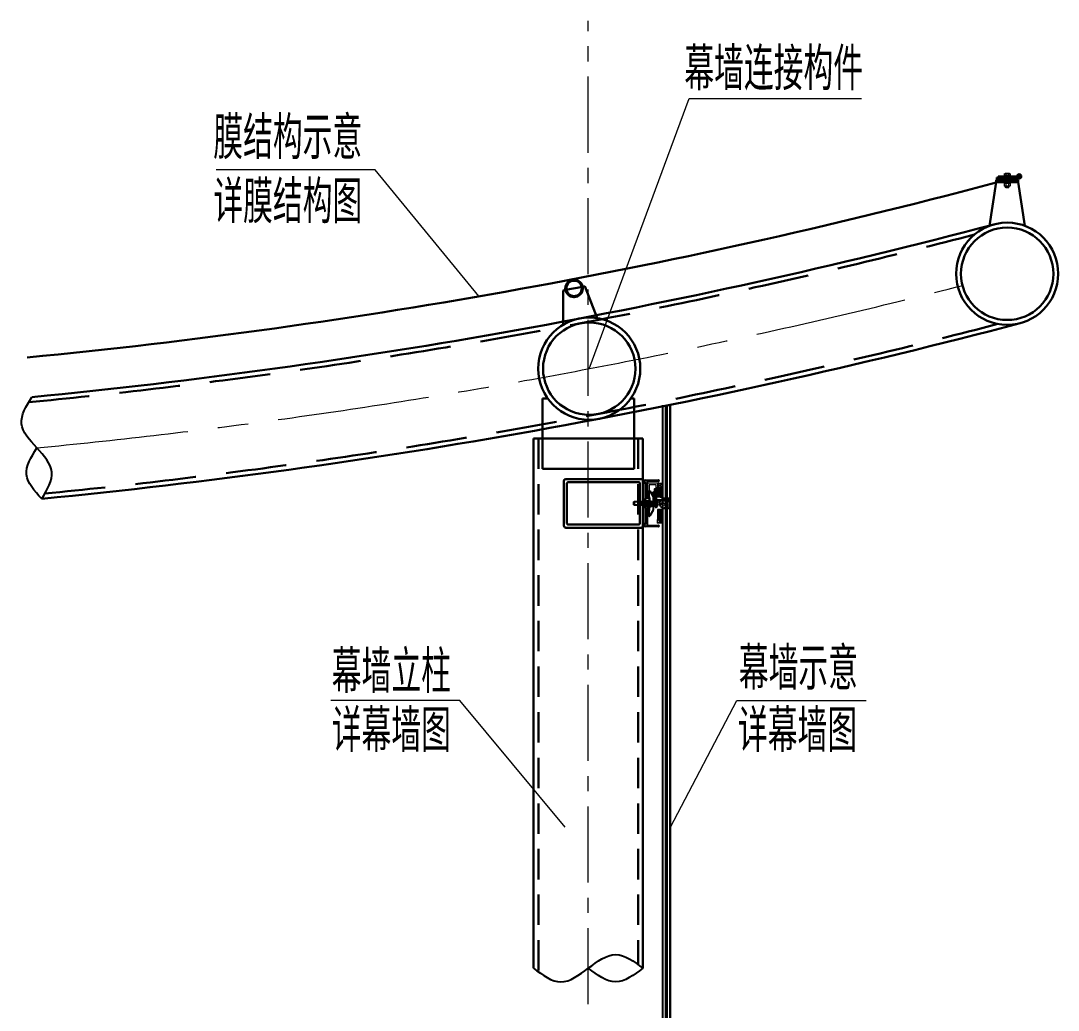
# Model space of a CAD drawing. Header units: millimetres. Extents: x -5285 to 713586, y 0 to 59400.
# Drawn here: x 508798 to 517332, y 26257 to 34392 of the extents above; entities that cross this region are included whole.
import ezdxf

# ---------------------------------------------------------------- set-up
doc = ezdxf.new("R2010")
doc.units = ezdxf.units.MM
doc.header["$LTSCALE"] = 1000
for name, pattern in [('CENTER', [2, 1.25, -0.25, 0.25, -0.25]), ('DASH1DOT', [18.5, 12, -3, 0.5, -3]), ('DASHED', [0.75, 0.5, -0.25]), ('DIVIDE2', [15.875, 6.35, -3.175, 0, -3.175, 0, -3.175])]:
    doc.linetypes.add(name, pattern=pattern)
doc.layers.get('0').update_dxf_attribs({"lineweight": 15})
for name, color, linetype in [('0-XREF', 2, 'Continuous'), ('03', 3, 'Continuous'), ('0DIM', 8, 'Continuous'), ('1', 1, 'Continuous'), ('2', 2, 'Continuous'), ('CENTER', 1, 'DASH1DOT'), ('CONTINUOUS', 7, 'Continuous'), ('EXTRU', 31, 'Continuous'), ('FASTENER', 201, 'Continuous'), ('glass', 143, 'Continuous'), ('INTE_THIN', 2, 'Continuous'), ('JD', 7, 'Continuous'), ('M_Prof', 2, 'Continuous'), ('parts', 7, 'Continuous'), ('USER', 7, 'Continuous'), ('埋件', 1, 'Continuous')]:
    doc.layers.add(name, color=color, linetype=linetype)
for name, color, linetype, lineweight in [('BBEAM', 4, 'Continuous', 30), ('BEAM', 161, 'Continuous', 30), ('BL2', 60, 'Continuous', 30), ('Dim', 7, 'Continuous', 15), ('EPlate', 6, 'Continuous', 30), ('TD-Dash', 9, 'DASHED', 30), ('TD-DOTE', 252, 'CENTER', 15), ('TD-TEXT', 2, 'Continuous', 15), ('W-ARCH', 101, 'Continuous', 30), ('W建筑底图', 85, 'Continuous', 30)]:
    doc.layers.add(name, color=color, linetype=linetype, lineweight=lineweight)
doc.styles.add('T&D', font='haiwenrs.shx', dxfattribs={"width": 0.7, "bigfont": 'hztxt.shx'})

# ---------------------------------------------------------------- blocks, each defined once
blk = doc.blocks.new('*U97')
at = {"layer": '0DIM', "color": 15, "linetype": 'ByBlock'}
blk.add_lwpolyline([(-1.4, 2), (-2, 2), (-2, -2), (-1.4, -2)], close=True, dxfattribs=at)
blk.add_lwpolyline([(-0.2, 3.6), (-1.4, 2.4), (-1.4, -2.4), (-0.2, -3.6), (-0.1, -3.6), (1, -2.4), (1, 2.4), (-0.1, 3.6), (-0.2, 3.6)], dxfattribs=at)
at = {"layer": '1', "color": 1, "linetype": 'DIVIDE2'}
blk.add_line((7.4, 0), (-2.6, 0), dxfattribs=at)
at = {"layer": '2', "color": 15, "linetype": 'DASHED', "ltscale": 5}
for p, q in [((5.5, 2), (1, 2)), ((5.5, -2), (1, -2))]:
    blk.add_line(p, q, dxfattribs=at)
at = {"layer": '2', "color": 15, "linetype": 'Continuous'}
for p, q in [((5.5, 4), (5.9, 4)), ((5.5, 4), (5.5, -4)), ((6.7, 3.2), (6.7, -3.2)), ((5.9, -4), (5.5, -4))]:
    blk.add_line(p, q, dxfattribs=at)
for centre, start, end in [((5.9, 3.2), 1.3972, 88.6028), ((5.9, -3.2), 271.3972, 358.6028)]:
    blk.add_arc(centre, 0.82, start, end, dxfattribs=at)

msp = doc.modelspace()

# ---------------------------------------------------------------- hatches: boundary and pattern name
h = msp.add_hatch()
h.set_pattern_fill('ANSI37', color=150, scale=8, style=0)
h.set_pattern_definition([(45, (-293177.5017, 20629.6662), (-0.7071067812, 0.7071067812), []), (135, (-293177.5017, 20629.6662), (-0.7071067812, -0.7071067812), [])])
h.paths.add_polyline_path([(514075.9, 30473.9), (514035.9, 30473.9), (514035.9, 30556.3), (514075.9, 30556.3), (514075.9, 30476.3)])
h = msp.add_hatch()
h.set_pattern_fill('DOTS', color=4, scale=0.5, angle=180, style=0)
h.set_pattern_definition([(270, (511299.022, 57130.9135), (-2.38125, -2.11666667), [0, -4.23333333])])
edge = h.paths.add_edge_path()
edge.add_line((514115.8, 30383.9), (514088.5, 30383.9))
edge.add_line((514088.5, 30383.9), (514088.5, 30385.1))
edge.add_ellipse((514081.9, 30423.9), major_axis=(0, 40), ratio=0.680088, start_angle=193.9006, end_angle=348.95686)
edge.add_line((514087.1, 30463.1), (514087.1, 30463.9))
edge.add_line((514087.1, 30463.9), (514115.8, 30463.9))
edge.add_line((514115.8, 30463.9), (514133.8, 30463.9))
edge.add_line((514133.8, 30463.9), (514136.8, 30469.2))
edge.add_line((514136.8, 30469.2), (514136.8, 30469.2))
edge.add_ellipse((514318.7, 30423.9), major_axis=(0, 326.6), ratio=0.5625, start_angle=82.02024, end_angle=97.97976)
edge.add_line((514136.8, 30378.5), (514133.8, 30383.9))
edge.add_line((514133.8, 30383.9), (514115.8, 30383.9))
h = msp.add_hatch()
h.set_pattern_fill('HONEY', color=4, scale=0.5, style=0)
h.set_pattern_definition([(90, (507989.1178, 25439.1016), (4.124445, 12.7), [8.466667, -16.933333]), (314.25358, (507989.118, 25439.1016), (4.1244465, -12.6999985), [5.910344, -11.820688]), (45.74642, (507989.118, 25439.1016), (8.2488915, 1.5e-06), [-11.820688, 5.910344])])
edge = h.paths.add_edge_path()
edge.add_ellipse((514081.9, 30423.9), major_axis=(0, 40), ratio=0.680088, start_angle=-90, end_angle=270, ccw=False)
h = msp.add_hatch()
h.set_pattern_fill('ANSI37', color=150, scale=40, angle=180, style=0)
h.set_pattern_definition([(225, (1979933.4087, -72876.971), (3.535533906, -3.535533906), []), (315, (1979933.4087, -72876.971), (3.535533906, 3.535533906), [])])
h.paths.add_polyline_path([(514075.9, 30373.9), (514035.9, 30373.9), (514035.9, 30291.4), (514075.9, 30291.4), (514075.9, 30371.4)])
at = {"layer": '03'}
h = msp.add_hatch(dxfattribs=at)
h.set_pattern_fill('ANSI37', color=256, scale=2, angle=270, style=0)
h.set_pattern_definition([(315, (139824.382, 34771377.573), (4.4901280605, 4.4901280605), []), (45, (139824.382, 34771377.573), (-4.4901280605, 4.4901280605), [])])
h.paths.add_polyline_path([(513920.9, 30243.4), (513915.9, 30243.4), (513915.9, 30601), (513920.9, 30601)])
at = {"layer": 'W-ARCH'}
h = msp.add_hatch(dxfattribs=at)
h.set_pattern_fill('HEX', color=256, scale=0.6, angle=575.36856, style=0)
h.set_pattern_definition([(155.368564, (519141.4747, 19776.0616), (1.3751876, 2.9993214), [1.905, -3.81]), (35.368564, (519141.4747, 19776.0616), (1.9098947, -2.6906081), [1.905, -3.81]), (95.368564, (519139.743, 19776.8556), (3.2850823, 0.3087133), [1.905, -3.81])])
h.paths.add_polyline_path([(516997.7, 33106.8, 1), (517022.4, 33118.2, 1)])
at = {"layer": '埋件'}
h = msp.add_hatch(dxfattribs=at)
h.set_pattern_fill('ANSI37', color=3, scale=50, angle=90, style=0)
h.set_pattern_definition([(135, (381156.4234, -1446213.3904), (-4.419417382, -4.419417382), []), (225, (381156.4234, -1446213.3904), (4.419417382, -4.419417382), [])])
h.paths.add_polyline_path([(513960.9, 30393.9), (513960.9, 30453.9), (513968.4, 30453.9), (513968.4, 30393.9)])

# ---------------------------------------------------------------- linework, layer by layer
at = {"extrusion": (-7.13873e-14, -6.12303e-17, -1)}
for p, q in [((516888, 33132.5), (516888, 33116.5)), ((516935.2, 33116.5), (516888, 33116.5)), ((516929.3, 33134.6), (516893.9, 33134.6)), ((516899.8, 33132.5), (516899.8, 33116.5)), ((516923.4, 33132.5), (516923.4, 33116.5)), ((516935.2, 33132.5), (516935.2, 33116.5)), ((516884.4, 33056.1), (516884.4, 33061.8)), ((516911.6, 33061.8), (516884.4, 33061.8)), ((516938.8, 33056.1), (516884.4, 33056.1)), ((516887.8, 33052.9), (516887.8, 33034.3)), ((516893.7, 33056.1), (516929.5, 33056.1)), ((516893.7, 33031.1), (516929.5, 33031.1)), ((516898, 33021.5), (516898, 33031.1)), ((516899.7, 33052.9), (516899.7, 33034.3)), ((516902, 33017.5), (516902, 33031.1)), ((516911.6, 33061.8), (516938.8, 33061.8)), ((516921.2, 33017.5), (516921.2, 33031.1)), ((516923.5, 33052.9), (516923.5, 33034.3)), ((516925.2, 33021.5), (516925.2, 33031.1)), ((516935.4, 33052.9), (516935.4, 33034.3)), ((516938.8, 33056.1), (516938.8, 33061.8)), ((516902, 33017.5), (516898, 33021.5)), ((516925.2, 33021.5), (516898, 33021.5)), ((516921.2, 33017.5), (516902, 33017.5)), ((516925.2, 33021.5), (516921.2, 33017.5))]:
    msp.add_line(p, q, dxfattribs=at)
at = {"color": 3, "linetype": 'Continuous', "ltscale": 6}
for p, q in [((514080.9, 15552.9), (514080.9, 31231.5)), ((514101.1, 15552.9), (514101.1, 31231.5)), ((514116.6, 15552.9), (514116.6, 31231.5)), ((514136.8, 15552.9), (514136.8, 31231.5))]:
    msp.add_line(p, q, dxfattribs=at)
at = {"color": 16}
for p, q in [((513950.9, 30473.9), (513950.9, 30591.3)), ((513950.9, 30591.3), (514045.9, 30591.3)), ((513965.9, 30576.3), (513965.9, 30473.9)), ((514023.4, 30576.3), (513965.9, 30576.3)), ((514023.4, 30473.9), (514023.4, 30576.3)), ((514045.9, 30586.3), (514035.9, 30586.3)), ((514035.9, 30586.3), (514035.9, 30473.9)), ((514045.9, 30591.3), (514045.9, 30586.3)), ((513968.4, 30468.9), (513955.9, 30468.9)), ((513965.9, 30473.9), (513968.4, 30473.9)), ((513968.4, 30473.9), (513968.4, 30468.9)), ((514035.9, 30473.9), (514023.4, 30473.9))]:
    msp.add_line(p, q, dxfattribs=at)
at = {"color": 2}
for p, q in [((514075.9, 30586.3), (514035.9, 30556.3)), ((514035.9, 30586.3), (514075.9, 30556.3)), ((514035.9, 30586.3), (514035.9, 30556.3)), ((514075.9, 30586.3), (514035.9, 30586.3)), ((514035.9, 30556.3), (514075.9, 30556.3)), ((514035.9, 30556.3), (514075.9, 30556.3)), ((514035.9, 30473.9), (514035.9, 30556.3)), ((514075.9, 30556.3), (514075.9, 30586.3)), ((514075.9, 30556.3), (514075.9, 30476.3)), ((514075.9, 30473.9), (514035.9, 30473.9)), ((514075.9, 30476.3), (514075.9, 30473.9)), ((514035.9, 30373.9), (514035.9, 30291.4)), ((514075.9, 30373.9), (514035.9, 30373.9)), ((514075.9, 30371.4), (514075.9, 30373.9)), ((514075.9, 30291.4), (514075.9, 30371.4)), ((514075.9, 30261.4), (514035.9, 30291.4)), ((514035.9, 30261.4), (514075.9, 30291.4)), ((514035.9, 30261.4), (514035.9, 30291.4)), ((514035.9, 30291.4), (514075.9, 30291.4)), ((514035.9, 30291.4), (514075.9, 30291.4)), ((514075.9, 30261.4), (514035.9, 30261.4)), ((514075.9, 30291.4), (514075.9, 30261.4))]:
    msp.add_line(p, q, dxfattribs=at)
at = {"color": 252}
for p, q in [((513906, 30408.4), (513908.7, 30429.4)), ((513913.9, 30408.4), (513916.6, 30429.4))]:
    msp.add_line(p, q, dxfattribs=at)
at = {"color": 1}
for p, q in [((514000.9, 30423.9), (514000.9, 30453.9)), ((514000.9, 30453.9), (514008.9, 30453.9)), ((514000.9, 30393.9), (514000.9, 30423.9)), ((514008.9, 30393.9), (514000.9, 30393.9)), ((514008.9, 30453.9), (514008.9, 30393.9)), ((514008.9, 30400.6), (514008.9, 30447.1)), ((514008.9, 30447.1), (514016.9, 30447.1)), ((514008.9, 30428.3), (514016.9, 30424.5)), ((514008.9, 30423.9), (514016.9, 30420.1)), ((514016.9, 30400.6), (514008.9, 30400.6))]:
    msp.add_line(p, q, dxfattribs=at)
at = {"elevation": -77250}
msp.add_lwpolyline([(514082.1, 30463.9), (514126.1, 30463.9), (514126.1, 30453.9), (514082.1, 30453.9)], close=True, dxfattribs=at)
msp.add_lwpolyline([(514126.1, 30463.9), (514082.1, 30453.9), (514082.1, 30463.9), (514126.1, 30453.9)], dxfattribs=at)
at = {"extrusion": (0, 0, -1)}
for centre, major_axis, start_param, end_param in [((516893.9, 33125.3), (0, 9.36), -0.681942, 0.681942), ((516911.6, 33100.3), (0, 34.3), -0.351176, 0.351176), ((516929.3, 33125.3), (0, 9.36), -0.681942, 0.681942), ((516893.7, 33048.9), (0, 7.16), -0.983885, 0.983885), ((516893.7, 33038.3), (0, 7.16), 2.157708, 4.125477), ((516911.6, 33032.2), (0, 23.8), -0.523587, 0.523587), ((516911.6, 33054.9), (0, 23.8), 2.618006, 3.66518), ((516929.5, 33048.9), (0, 7.16), -0.983885, 0.983885), ((516929.5, 33038.3), (0, 7.16), 2.157708, 4.125477)]:
    msp.add_ellipse(centre, major_axis=major_axis, ratio=1, start_param=start_param, end_param=end_param, dxfattribs=at)
at = {"color": 16}
msp.add_ellipse((513955.9, 30473.9), major_axis=(0, 5), ratio=1, start_param=1.570796, end_param=3.141593, dxfattribs=at)
at = {"color": 4, "extrusion": (0, 0, -1)}
msp.add_ellipse((514081.9, 30423.9), major_axis=(0, 40), ratio=0.680088, start_param=1.57079632679512, end_param=7.853981633974707, dxfattribs=at)
at = {"layer": '0-XREF', "color": 4, "elevation": -77250}
msp.add_lwpolyline([(514023.4, 30543.9), (514023.4, 30453.9), (514126.1, 30453.9), (514126.1, 30443.9), (514023.4, 30443.9), (514013.4, 30443.9), (514013.4, 30543.9)], close=True, dxfattribs=at)
at = {"layer": '03'}
for p, q in [((513915.9, 30243.4), (513915.9, 30601)), ((513915.9, 30601), (513920.9, 30601)), ((513920.9, 30601), (513920.9, 30243.4)), ((513920.9, 30243.4), (513915.9, 30243.4))]:
    msp.add_line(p, q, dxfattribs=at)
at = {"layer": 'BBEAM'}
for centre, major_axis, start_param, end_param in [((504084, 80857.8), (0, 49792.4), 3.238248, 3.399923), ((516911.6, 32311.6), (0, 420), -1.570796, 4.712389), ((516911.6, 32311.6), (0, 380), -1.570796, 4.712389), ((513474.2, 31531.2), (0, 420), -1.570796, 4.712389), ((504084, 80857.8), (0, 50632.4), 3.238248, 3.399923), ((513474.2, 31531.2), (0, 380), -1.570796, 4.712389)]:
    msp.add_ellipse(centre, major_axis=major_axis, ratio=1, start_param=start_param, end_param=end_param, dxfattribs=at)
at = {"layer": 'BEAM', "ltscale": 0.5}
for p, q in [((513015.9, 30957.6), (513915.9, 30957.6)), ((513015.9, 30957.6), (513015.9, 26601.8)), ((513915.9, 30957.6), (513915.9, 26601.8))]:
    msp.add_line(p, q, dxfattribs=at)
at = {"layer": 'BL2', "ltscale": 0.5}
for p, q in [((513265.9, 30608.9), (513265.9, 30238.9)), ((513900.9, 30623.9), (513280.9, 30623.9)), ((513290.9, 30588.9), (513290.9, 30258.9)), ((513880.9, 30598.9), (513300.9, 30598.9)), ((513890.9, 30258.9), (513890.9, 30588.9)), ((513915.9, 30238.9), (513915.9, 30608.9)), ((513280.9, 30223.9), (513900.9, 30223.9)), ((513300.9, 30248.9), (513880.9, 30248.9))]:
    msp.add_line(p, q, dxfattribs=at)
at = {"layer": 'BL2'}
for centre, major_axis, start_param, end_param in [((513280.9, 30608.9), (0, 15), 0, 1.570796), ((513300.9, 30588.9), (0, 10), 0, 1.570796), ((513880.9, 30588.9), (0, 10), -1.570796, 0), ((513900.9, 30608.9), (0, 15), -1.570796, 0), ((513280.9, 30238.9), (0, 15), 1.570796, 3.141593), ((513300.9, 30258.9), (0, 10), 1.570796, 3.141593), ((513880.9, 30258.9), (0, 10), 3.141593, 4.712389), ((513900.9, 30238.9), (0, 15), 3.141593, 4.712389)]:
    msp.add_ellipse(centre, major_axis=major_axis, ratio=1, start_param=start_param, end_param=end_param, dxfattribs=at)
at = {"layer": 'CENTER', "ltscale": 2}
msp.add_line((514001.5, 30418.9), (513870.8, 30418.9), dxfattribs=at)
at = {"layer": 'CONTINUOUS', "color": 7, "linetype": 'Continuous', "ltscale": 0.4}
for p, q in [((513965.9, 30478.9), (513965.9, 30526.4)), ((513965.9, 30478.9), (513965.9, 30478.9)), ((513968.4, 30528.9), (513969.5, 30528.9)), ((513968.4, 30423.9), (513968.4, 30476.4)), ((513971.6, 30527.6), (514000.5, 30479.4)), ((514000.9, 30478.2), (514000.9, 30427.4)), ((513968.4, 30368.9), (513968.4, 30423.9)), ((514000.2, 30425.6), (514000.2, 30425.6)), ((514000.2, 30422.1), (514000.2, 30422.1)), ((514000.9, 30420.3), (514000.9, 30369.5)), ((513965.9, 30321.4), (513965.9, 30366.4)), ((513968.4, 30368.9), (513968.4, 30368.9)), ((513969.5, 30318.9), (513968.4, 30318.9)), ((514000.5, 30368.3), (513971.6, 30320.1))]:
    msp.add_line(p, q, dxfattribs=at)
at = {"layer": 'CONTINUOUS', "color": 7}
for centre, start_param, end_param in [((513968.4, 30526.4), 0, 1.570796), ((513965.9, 30476.4), -1.570796, 0), ((513969.5, 30526.4), -1.030377, 0), ((513998.4, 30478.2), -1.570796, -1.030377), ((514001.9, 30423.9), 0.785398, 2.356194), ((513998.4, 30427.4), 3.926991, 4.712389), ((513998.4, 30420.3), -1.570796, -0.785398), ((513968.4, 30366.4), 0, 1.570796), ((513968.4, 30321.4), 1.570796, 3.141593), ((513969.5, 30321.4), 3.141593, 4.171969), ((513998.4, 30369.5), 4.171969, 4.712389)]:
    msp.add_ellipse(centre, major_axis=(0, 2.5), ratio=1, start_param=start_param, end_param=end_param, dxfattribs=at)
at = {"layer": 'Dim'}
for centre, major_axis, ratio, start_param, end_param in [((514082.4, 30423.8), (-0.3, 39.7), 0.76618, 1.558299296421028, 7.841484603600614), ((514059.7, 30420.1), (-1.13, 3.95), 0.642962, 0.8355752313267875, 7.118760538506374), ((514070.7, 30412.4), (-0.54, 1.87), 0.642962, 0.8355752313463118, 7.118760538525899), ((514073.8, 30424.9), (-1.4, 4.87), 0.642962, 0.8355752313223199, 7.118760538501906), ((514079.3, 30409.8), (-1.21, 4.2), 0.642962, 0.835575231337927, 7.118760538517513), ((514089.8, 30435.7), (-4.2, 14.5), 0.642962, 0.8355752313382636, 7.11876053851785), ((514085.8, 30456), (-0.54, 1.87), 0.642962, 0.8355752313202931, 7.118760538499879), ((514097.1, 30409), (-1.4, 4.87), 0.642962, 0.8355752313404521, 7.118760538520038), ((514105, 30434.1), (-1.13, 3.95), 0.642962, 0.8355752313267875, 7.118760538506374)]:
    msp.add_ellipse(centre, major_axis=major_axis, ratio=ratio, start_param=start_param, end_param=end_param, dxfattribs=at)
at = {"layer": 'EPlate', "ltscale": 0.5}
for p, q in [((513089.4, 30708.3), (513089.4, 31286)), ((513089.4, 31286), (513133.2, 31286)), ((513815.1, 31286), (513842.4, 31286)), ((513842.4, 31286), (513842.4, 30708.3)), ((513842.4, 30708.3), (513089.4, 30708.3))]:
    msp.add_line(p, q, dxfattribs=at)
at = {"layer": 'EXTRU', "color": 16}
for p, q in [((513920.9, 30591.4), (513920.9, 30596.4)), ((513923.4, 30598.9), (513928.4, 30598.9)), ((513938.4, 30588.9), (513923.4, 30588.9)), ((513930.9, 30601.4), (513930.9, 30611.4)), ((513933.4, 30613.9), (514044.4, 30613.9)), ((513940.9, 30460.1), (513940.9, 30586.4)), ((513950.9, 30603.9), (513950.9, 30468.9)), ((514044.4, 30606.4), (513953.4, 30606.4)), ((514045.9, 30612.4), (514045.9, 30607.9)), ((513950.9, 30468.9), (513968.4, 30468.9)), ((513968.4, 30468.9), (513968.4, 30453.9)), ((513920.9, 30446.4), (513920.9, 30455.1)), ((513920.9, 30392.6), (513920.9, 30401.4)), ((513923.4, 30457.6), (513938.4, 30457.6)), ((513943.4, 30443.9), (513923.4, 30443.9)), ((513923.4, 30403.9), (513943.4, 30403.9)), ((513938.4, 30390.1), (513923.4, 30390.1)), ((513940.9, 30261.4), (513940.9, 30387.6)), ((513948.4, 30408.9), (513948.4, 30438.9)), ((513950.9, 30388.9), (513950.9, 30243.9)), ((513958.4, 30393.9), (513955.9, 30393.9)), ((513960.2, 30425.2), (513959.8, 30424.9)), ((513959.8, 30422.8), (513960.2, 30422.5)), ((513960.9, 30453.9), (513960.9, 30427)), ((513968.4, 30453.9), (513960.9, 30453.9)), ((513960.9, 30420.7), (513960.9, 30396.4)), ((513920.9, 30251.4), (513920.9, 30256.4)), ((513923.4, 30258.9), (513938.4, 30258.9)), ((513928.4, 30248.9), (513923.4, 30248.9)), ((513930.9, 30236.4), (513930.9, 30246.4)), ((514044.4, 30233.9), (513933.4, 30233.9)), ((513953.4, 30241.4), (514044.4, 30241.4)), ((514045.9, 30239.9), (514045.9, 30235.4))]:
    msp.add_line(p, q, dxfattribs=at)
for centre, major_axis, start_param, end_param in [((513923.4, 30596.4), (0, 2.5), 0, 1.570796), ((513923.4, 30591.4), (0, 2.5), 1.570796, 3.141593), ((513928.4, 30601.4), (0, 2.5), 3.141593, 4.712389), ((513933.4, 30611.4), (0, 2.5), 0, 1.570796), ((513938.4, 30586.4), (0, 2.5), -1.570796, 0), ((513953.4, 30603.9), (0, 2.5), 0, 1.570796), ((514044.4, 30612.4), (0, 1.5), -1.570796, 0), ((514044.4, 30607.9), (0, 1.5), 3.141593, 4.712389), ((513923.4, 30455.1), (0, 2.5), 0, 1.570796), ((513923.4, 30446.4), (0, 2.5), 1.570796, 3.141593), ((513923.4, 30401.4), (0, 2.5), 0, 1.570796), ((513923.4, 30392.6), (0, 2.5), 1.570796, 3.141593), ((513938.4, 30460.1), (0, 2.5), 3.141593, 4.712389), ((513938.4, 30387.6), (0, 2.5), -1.570796, 0), ((513943.4, 30438.9), (0, 5), -1.570796, 0), ((513943.4, 30408.9), (0, 5), 3.141593, 4.712389), ((513955.9, 30388.9), (0, 5), 0, 1.570796), ((513958.4, 30396.4), (0, 2.5), 3.141593, 4.712389), ((513960.9, 30423.9), (0, 1.5), 0.785398, 2.356194), ((513958.4, 30427), (0, 2.5), 3.926991, 4.712389), ((513958.4, 30420.7), (0, 2.5), -1.570796, -0.785398), ((513923.4, 30256.4), (0, 2.5), 0, 1.570796), ((513923.4, 30251.4), (0, 2.5), 1.570796, 3.141593), ((513928.4, 30246.4), (0, 2.5), -1.570796, 0), ((513933.4, 30236.4), (0, 2.5), 1.570796, 3.141593), ((513938.4, 30261.4), (0, 2.5), 3.141593, 4.712389), ((513953.4, 30243.9), (0, 2.5), 1.570796, 3.141593), ((514044.4, 30239.9), (0, 1.5), -1.570796, 0), ((514044.4, 30235.4), (0, 1.5), 3.141593, 4.712389)]:
    msp.add_ellipse(centre, major_axis=major_axis, ratio=1, start_param=start_param, end_param=end_param, dxfattribs=at)
at = {"layer": 'FASTENER', "color": 1, "ltscale": 2}
msp.add_line((514016.9, 30447.1), (514016.9, 30400.6), dxfattribs=at)
at = {"layer": 'glass', "color": 0}
for p, q in [((514075.9, 31231.5), (514075.9, 15557.9)), ((514105.9, 15557.9), (514105.9, 31231.5)), ((514111.6, 31231.5), (514111.6, 15557.9)), ((514141.6, 15557.9), (514141.6, 31231.5))]:
    msp.add_line(p, q, dxfattribs=at)
at = {"layer": 'INTE_THIN', "color": 1, "linetype": 'DASHED', "ltscale": 0.25}
for p, q in [((514000.9, 30436.1), (513841.9, 30436.1)), ((514000.9, 30411.6), (513841.9, 30411.6))]:
    msp.add_line(p, q, dxfattribs=at)
at = {"layer": 'JD', "color": 1}
for p, q in [((513841.9, 30436.1), (513844.6, 30438.9)), ((513841.9, 30411.6), (513841.9, 30436.1)), ((513844.6, 30408.9), (513841.9, 30411.6)), ((513844.6, 30438.9), (513844.6, 30408.9)), ((513844.6, 30438.9), (514000.9, 30438.9)), ((514000.9, 30408.9), (513844.6, 30408.9))]:
    msp.add_line(p, q, dxfattribs=at)
at = {"layer": 'JD', "color": 3}
for p, q in [((514024.5, 30453.9), (514016.9, 30453.9)), ((514016.9, 30453.9), (514016.9, 30393.9)), ((514016.9, 30393.9), (514024.5, 30393.9)), ((514028.7, 30425.8), (514028.7, 30423.9)), ((514028.7, 30421.9), (514028.7, 30423.9)), ((514032.8, 30428.8), (514031.7, 30428.8)), ((514032.8, 30418.9), (514031.7, 30418.9)), ((514033.5, 30437.1), (514035.4, 30433.1)), ((514033.5, 30410.6), (514035.4, 30414.6)), ((514036.8, 30427.9), (514039.7, 30427.9)), ((514036.8, 30419.9), (514036.8, 30427.9)), ((514039.7, 30419.9), (514036.8, 30419.9))]:
    msp.add_line(p, q, dxfattribs=at)
for centre, major_axis, start_param, end_param in [((514024.5, 30443.9), (0, 10), -1.047198, 0), ((514024.5, 30403.9), (0, 10), 3.141593, 4.18879), ((514031.7, 30425.8), (0, 3), 0, 1.570796), ((514031.7, 30421.9), (0, 3), 1.570796, 3.141593), ((514032.8, 30431.8), (0, 3), 3.141593, 5.170369), ((514032.8, 30415.9), (0, 3), 4.254409, 6.283185), ((514036.2, 30438.4), (0, 3), -0.188957, 2.028777), ((514036.2, 30409.3), (0, 3), 1.112816, 3.33055), ((513989.9, 30423.9), (0, 50), -1.490711, -1.047198), ((513989.9, 30423.9), (0, 50), 4.18879, 4.632303)]:
    msp.add_ellipse(centre, major_axis=major_axis, ratio=1, start_param=start_param, end_param=end_param, dxfattribs=at)
at = {"layer": 'M_Prof'}
for points in [[(508970.3, 30461.7), (509015.8, 30536.5), (509106.8, 30685.9), (508929.7, 30879.8), (508752.7, 31073.6), (508843.7, 31223.1), (508889.2, 31297.8)], [(508970.3, 30461.7), (508911.2, 30526.3), (508793.2, 30655.5), (508884.2, 30805), (508929.7, 30879.8)], [(513015.9, 26601.8), (513090.9, 26545.6), (513240.9, 26433.1), (513465.9, 26601.8), (513690.9, 26770.6), (513840.9, 26658.1), (513915.9, 26601.8)], [(513915.9, 26601.8), (513840.9, 26545.6), (513690.9, 26433.1), (513540.9, 26545.6), (513465.9, 26601.8)]]:
    msp.add_open_spline(points, degree=3, dxfattribs=at)
at = {"layer": 'parts', "color": 252}
for p, q in [((513884.2, 30422.7), (513874.8, 30418.9)), ((513874.8, 30418.9), (513883.2, 30415.4)), ((513884.2, 30422.7), (513883.2, 30415.4)), ((513884.7, 30411.6), (513883.2, 30415.4)), ((513884.2, 30422.7), (513886.2, 30426.6)), ((513884.7, 30411.6), (513886.2, 30426.6)), ((513885.4, 30411.6), (513884.7, 30411.6)), ((513886.9, 30426.6), (513885.4, 30411.6)), ((513887.2, 30413.7), (513885.4, 30411.6)), ((513886.9, 30426.6), (513886.2, 30426.6)), ((513886.9, 30426.6), (513888.6, 30424.6)), ((513888.6, 30424.6), (513887.2, 30413.7)), ((513887.2, 30413.7), (513890.7, 30412.3)), ((513892.5, 30426.2), (513888.6, 30424.6)), ((513892.5, 30426.2), (513890.7, 30412.3)), ((513892.3, 30408.5), (513890.7, 30412.3)), ((513892.3, 30408.5), (513894.5, 30430.2)), ((513893, 30408.6), (513892.3, 30408.5)), ((513894.5, 30430.2), (513892.5, 30426.2)), ((513895.1, 30430.2), (513893, 30408.6)), ((513894.7, 30410.6), (513893, 30408.6)), ((513895.1, 30430.2), (513894.5, 30430.2)), ((513896.9, 30428), (513894.7, 30410.6)), ((513894.7, 30410.6), (513898.2, 30409.1)), ((513895.1, 30430.2), (513896.9, 30428)), ((513900.1, 30429.4), (513896.9, 30428)), ((513900.8, 30429.4), (513898.2, 30409.1)), ((513899.9, 30405.3), (513898.2, 30409.1)), ((513899.9, 30405.3), (513902.6, 30432.4)), ((513900.5, 30405.3), (513899.9, 30405.3)), ((513900.8, 30429.4), (513900.1, 30429.4)), ((513900.2, 30408.4), (513900.1, 30408.4)), ((513903.3, 30432.4), (513900.5, 30405.3)), ((513902.3, 30408.4), (513900.5, 30405.3)), ((513902.6, 30432.4), (513900.8, 30429.4)), ((513905, 30429.4), (513902.3, 30408.4)), ((513906, 30408.4), (513902.3, 30408.4)), ((513903.3, 30432.4), (513902.6, 30432.4)), ((513905, 30429.4), (513903.3, 30432.4)), ((513908.7, 30429.4), (513905, 30429.4)), ((513907.8, 30405.3), (513906, 30408.4)), ((513907.8, 30405.3), (513910.5, 30432.4)), ((513908.4, 30405.3), (513907.8, 30405.3)), ((513908.1, 30408.4), (513908, 30408.4)), ((513911.1, 30432.4), (513908.4, 30405.3)), ((513910.2, 30408.4), (513908.4, 30405.3)), ((513910.5, 30432.4), (513908.7, 30429.4)), ((513912.9, 30429.4), (513910.2, 30408.4)), ((513913.9, 30408.4), (513910.2, 30408.4)), ((513911.1, 30432.4), (513910.5, 30432.4)), ((513912.9, 30429.4), (513911.1, 30432.4)), ((513916.6, 30429.4), (513912.9, 30429.4)), ((513915.6, 30405.3), (513913.9, 30408.4)), ((513915.6, 30405.3), (513918.3, 30432.4)), ((513916.3, 30405.3), (513915.6, 30405.3)), ((513915.9, 30408.4), (513915.9, 30408.4)), ((513919, 30432.4), (513916.3, 30405.3)), ((513918.1, 30408.4), (513916.3, 30405.3)), ((513918.3, 30432.4), (513916.6, 30429.4)), ((513920.8, 30429.4), (513918.1, 30408.4)), ((513919, 30432.4), (513918.3, 30432.4)), ((513920.8, 30429.4), (513919, 30432.4)), ((513927.9, 30408.4), (513924.2, 30408.4)), ((513930.6, 30429.4), (513926.9, 30429.4)), ((513930.6, 30429.4), (513927.9, 30408.4)), ((513929.6, 30405.3), (513927.9, 30408.4)), ((513929.6, 30405.3), (513932.3, 30432.4)), ((513930.3, 30405.3), (513929.6, 30405.3)), ((513933, 30432.4), (513930.3, 30405.3)), ((513932, 30408.4), (513930.3, 30405.3)), ((513932.3, 30432.4), (513930.6, 30429.4)), ((513934.8, 30429.4), (513932, 30408.4)), ((513935.7, 30408.4), (513932, 30408.4)), ((513933, 30432.4), (513932.3, 30432.4)), ((513934.8, 30429.4), (513933, 30432.4)), ((513938.4, 30429.4), (513934.8, 30429.4)), ((513938.4, 30429.4), (513935.7, 30408.4)), ((513937.5, 30405.3), (513935.7, 30408.4)), ((513937.5, 30405.3), (513940.2, 30432.4)), ((513938.2, 30405.3), (513937.5, 30405.3)), ((513940.9, 30432.4), (513938.2, 30405.3)), ((513939.9, 30408.4), (513938.2, 30405.3)), ((513940.2, 30432.4), (513938.4, 30429.4)), ((513942.6, 30429.4), (513939.9, 30408.4)), ((513943.6, 30408.4), (513939.9, 30408.4)), ((513940.9, 30432.4), (513940.2, 30432.4)), ((513942.6, 30429.4), (513940.9, 30432.4)), ((513946.3, 30429.4), (513942.6, 30429.4)), ((513946.3, 30429.4), (513943.6, 30408.4)), ((513945.4, 30405.3), (513943.6, 30408.4)), ((513945.4, 30405.3), (513948.1, 30432.4)), ((513946, 30405.3), (513945.4, 30405.3)), ((513948.7, 30432.4), (513946, 30405.3)), ((513947.8, 30408.4), (513946, 30405.3)), ((513948.1, 30432.4), (513946.3, 30429.4)), ((513950.5, 30429.4), (513947.8, 30408.4)), ((513951.5, 30408.4), (513947.8, 30408.4)), ((513948.7, 30432.4), (513948.1, 30432.4)), ((513950.5, 30429.4), (513948.7, 30432.4)), ((513954.2, 30429.4), (513950.5, 30429.4)), ((513954.2, 30429.4), (513951.5, 30408.4)), ((513953.2, 30405.3), (513951.5, 30408.4)), ((513953.2, 30405.3), (513956, 30432.4)), ((513953.9, 30405.3), (513953.2, 30405.3)), ((513956.6, 30432.4), (513953.9, 30405.3)), ((513955.7, 30408.4), (513953.9, 30405.3)), ((513956, 30432.4), (513954.2, 30429.4)), ((513958.4, 30429.4), (513955.7, 30408.4)), ((513959.4, 30408.4), (513955.7, 30408.4)), ((513956.6, 30432.4), (513956, 30432.4)), ((513958.4, 30429.4), (513956.6, 30432.4)), ((513962.1, 30429.4), (513958.4, 30429.4)), ((513962.1, 30429.4), (513959.4, 30408.4)), ((513961.1, 30405.3), (513959.4, 30408.4)), ((513961.1, 30405.3), (513963.8, 30432.4)), ((513961.8, 30405.3), (513961.1, 30405.3)), ((513964.5, 30432.4), (513961.8, 30405.3)), ((513963.5, 30408.4), (513961.8, 30405.3)), ((513963.8, 30432.4), (513962.1, 30429.4)), ((513966.3, 30429.4), (513963.5, 30408.4)), ((513967.2, 30408.4), (513963.5, 30408.4)), ((513964.5, 30432.4), (513963.8, 30432.4)), ((513966.3, 30429.4), (513964.5, 30432.4)), ((513967.2, 30408.4), (513969.2, 30418.8)), ((513969, 30405.3), (513967.2, 30408.4)), ((513969, 30405.3), (513970.7, 30422.3)), ((513969.7, 30405.3), (513969, 30405.3)), ((513969.2, 30418.8), (513970.7, 30422.3)), ((513971.4, 30422.3), (513969.7, 30405.3)), ((513971.4, 30408.4), (513969.7, 30405.3)), ((513971.4, 30422.3), (513970.7, 30422.3)), ((513971.9, 30417.1), (513971.4, 30422.3)), ((513971.4, 30408.4), (513971.9, 30417.1))]:
    msp.add_line(p, q, dxfattribs=at)
at = {"layer": 'parts', "color": 252, "ltscale": 5}
for p, q in [((513974.9, 30429.4), (513966.3, 30429.4)), ((513974.9, 30408.4), (513971.5, 30408.4)), ((513984.7, 30438.9), (513975.9, 30438.9)), ((513975.9, 30438.9), (513975.9, 30398.9)), ((513975.9, 30398.9), (513984.7, 30398.9)), ((513985.9, 30421.9), (513991.4, 30421.9)), ((513985.9, 30415.9), (513985.9, 30421.9)), ((513991.4, 30415.9), (513985.9, 30415.9))]:
    msp.add_line(p, q, dxfattribs=at)
at = {"layer": 'parts', "color": 252}
for centre, major_axis, start_param, end_param in [((513974.9, 30430.4), (0, 1), 3.141593, 4.712389), ((513974.9, 30407.4), (0, 1), -1.570796, 0), ((513959, 30418.9), (0, 32.5), -1.478357, -0.907923), ((513959, 30418.9), (0, 32.5), 4.049515, 4.61995)]:
    msp.add_ellipse(centre, major_axis=major_axis, ratio=1, start_param=start_param, end_param=end_param, dxfattribs=at)
at = {"layer": 'TD-Dash', "ltscale": 0.5}
for p, q in [((513055.9, 30957.6), (513055.9, 26572.1)), ((513875.9, 30957.6), (513875.9, 26631.5))]:
    msp.add_line(p, q, dxfattribs=at)
at = {"layer": 'TD-Dash'}
for major_axis, start_param, end_param in [((0, 49832.4), 3.237653, 3.396347), ((0, 50592.4), 3.238833, 3.396374)]:
    msp.add_ellipse((504084, 80857.8), major_axis=major_axis, ratio=1, start_param=start_param, end_param=end_param, dxfattribs=at)
at = {"layer": 'TD-DOTE', "ltscale": 0.5}
msp.add_line((513465.9, 11307), (513465.9, 34391.5), dxfattribs=at)
at = {"layer": 'TD-DOTE'}
msp.add_ellipse((504084, 80857.8), major_axis=(0, 50212.4), ratio=1, start_param=3.238248, end_param=3.392355, dxfattribs=at)
at = {"layer": 'TD-TEXT', "ltscale": 0.5}
for p, q in [((513474.2, 31531.2), (514296, 33752.5)), ((514296, 33752.5), (515712.4, 33752.5)), ((511713.9, 33165.8), (510404.8, 33165.8)), ((512567, 32125.9), (511713.9, 33165.8)), ((512410.7, 28802.3), (511348, 28802.3)), ((513277.2, 27762.4), (512410.7, 28802.3)), ((514141.6, 27762.4), (514689.2, 28802.3)), ((514689.2, 28802.3), (515751.9, 28802.3))]:
    msp.add_line(p, q, dxfattribs=at)
at = {"layer": 'USER', "color": 4}
for p, q in [((514136.8, 30463.9), (514082.9, 30463.9)), ((514082.9, 30383.9), (514136.8, 30383.9))]:
    msp.add_line(p, q, dxfattribs=at)
msp.add_ellipse((514277, 30423.9), major_axis=(0, 252.5), ratio=0.5625, start_param=1.411714, end_param=1.729878, dxfattribs=at)
at = {"layer": 'W-ARCH'}
for p, q in [((516836.6, 33092.8), (516836.6, 33110.8)), ((516836.6, 33110.8), (516986.6, 33110.8)), ((516986.6, 33092.8), (516986.6, 33110.8)), ((516821.6, 33065), (516765.3, 32705.3)), ((517001.6, 33083), (516821.6, 33083)), ((516821.6, 33083), (516821.6, 33065)), ((517001.6, 33065), (516821.6, 33065)), ((517001.6, 33065), (516821.6, 33065)), ((516836.6, 33103.5), (516826.4, 33103.5)), ((516826.4, 33103.5), (516826.4, 33093.2)), ((516836.6, 33092.8), (516986.6, 33092.8)), ((516986.6, 33083), (516836.6, 33083)), ((516986.6, 33103.5), (516996.8, 33103.5)), ((516996.8, 33103.5), (516996.8, 33093.2)), ((517001.6, 33083), (517001.6, 33065)), ((517001.6, 33065), (517057.3, 32705.5)), ((513260.8, 32174.8), (513260.6, 31888.7)), ((513278.5, 32178.1), (513260.8, 32174.8)), ((513278.5, 32178.1), (513420, 32204.9)), ((513420, 32204.9), (513437.7, 32208.3)), ((513437.7, 32208.3), (513542.4, 31941.9))]:
    msp.add_line(p, q, dxfattribs=at)
at = {"layer": 'W-ARCH', "extrusion": (-7.13873e-14, -6.12303e-17, -1)}
for p, q in [((516884.4, 33110.8), (516884.4, 33116.5)), ((516884.4, 33116.5), (516938.8, 33116.5)), ((516938.8, 33110.8), (516884.4, 33110.8)), ((516898, 33061.8), (516898, 33110.8)), ((516925.2, 33061.8), (516925.2, 33110.8)), ((516938.8, 33110.8), (516938.8, 33116.5)), ((516925.2, 33103.8), (516898, 33103.8)), ((516902, 33061.8), (516902, 33103.8)), ((516921.2, 33061.8), (516921.2, 33103.8))]:
    msp.add_line(p, q, dxfattribs=at)
at = {"layer": 'W-ARCH'}
for centre, major_axis, start_param, end_param in [((517010, 33112.5), (0, 17), 2.507005, 8.427229), ((517010, 33112.5), (0, 13.6), -1.570796, 4.712389), ((516836.6, 33093.2), (0, 10.2), 1.570796, 3.141593), ((516984.1, 33098.7), (0, 15.9), 3.30241, 5.127625), ((516980.1, 33098.1), (0, 16.4), 3.547143, 5.030116), ((516986.6, 33093.2), (0, 10.2), 3.141593, 4.712389), ((513349.3, 32191.5), (0, 72), -1.570796, 4.712389), ((513349.3, 32191.5), (0, 72), 1.757732, 4.899324), ((513349.3, 32191.5), (0, 63), -1.570796, 4.712389)]:
    msp.add_ellipse(centre, major_axis=major_axis, ratio=1, start_param=start_param, end_param=end_param, dxfattribs=at)
at = {"layer": 'W建筑底图'}
msp.add_ellipse((504069.9, 80932.1), major_axis=(0, 49540.4), ratio=1, start_param=3.238248, end_param=3.403642, dxfattribs=at)
at = {"layer": '埋件', "color": 3}
for p, q in [((513960.9, 30393.9), (513960.9, 30453.9)), ((513960.9, 30453.9), (513968.4, 30453.9)), ((513968.4, 30393.9), (513960.9, 30393.9)), ((513968.4, 30453.9), (513968.4, 30393.9))]:
    msp.add_line(p, q, dxfattribs=at)

# ---------------------------------------------------------------- block references
at = {"color": 9, "xscale": 5, "yscale": 5, "zscale": 5, "rotation": 8.266994329177958e-06}
msp.add_blockref('*U97', (514008.4, 30502.8, -77250), dxfattribs=at)

# ---------------------------------------------------------------- texts
at = {"layer": 'TD-TEXT', "ltscale": 0.5, "style": 'T&D', "width": 0.7}
for s, p in [('幕墙连接构件', (514256.1, 33820.8)), ('膜结构示意', (510382.2, 33254.6, -67198.6)), ('详膜结构图', (510382.2, 32727.1, -67198.6)), ('幕墙示意', (514704.5, 28891, -67198.6)), ('幕墙立柱', (511356.1, 28864.6, -67198.6)), ('详幕墙图', (511356.1, 28380.1, -67198.6)), ('详幕墙图', (514697.3, 28380.1, -67198.6))]:
    msp.add_text(s, height=350, dxfattribs=at).set_placement(p)

doc.saveas('drawing.dxf')
